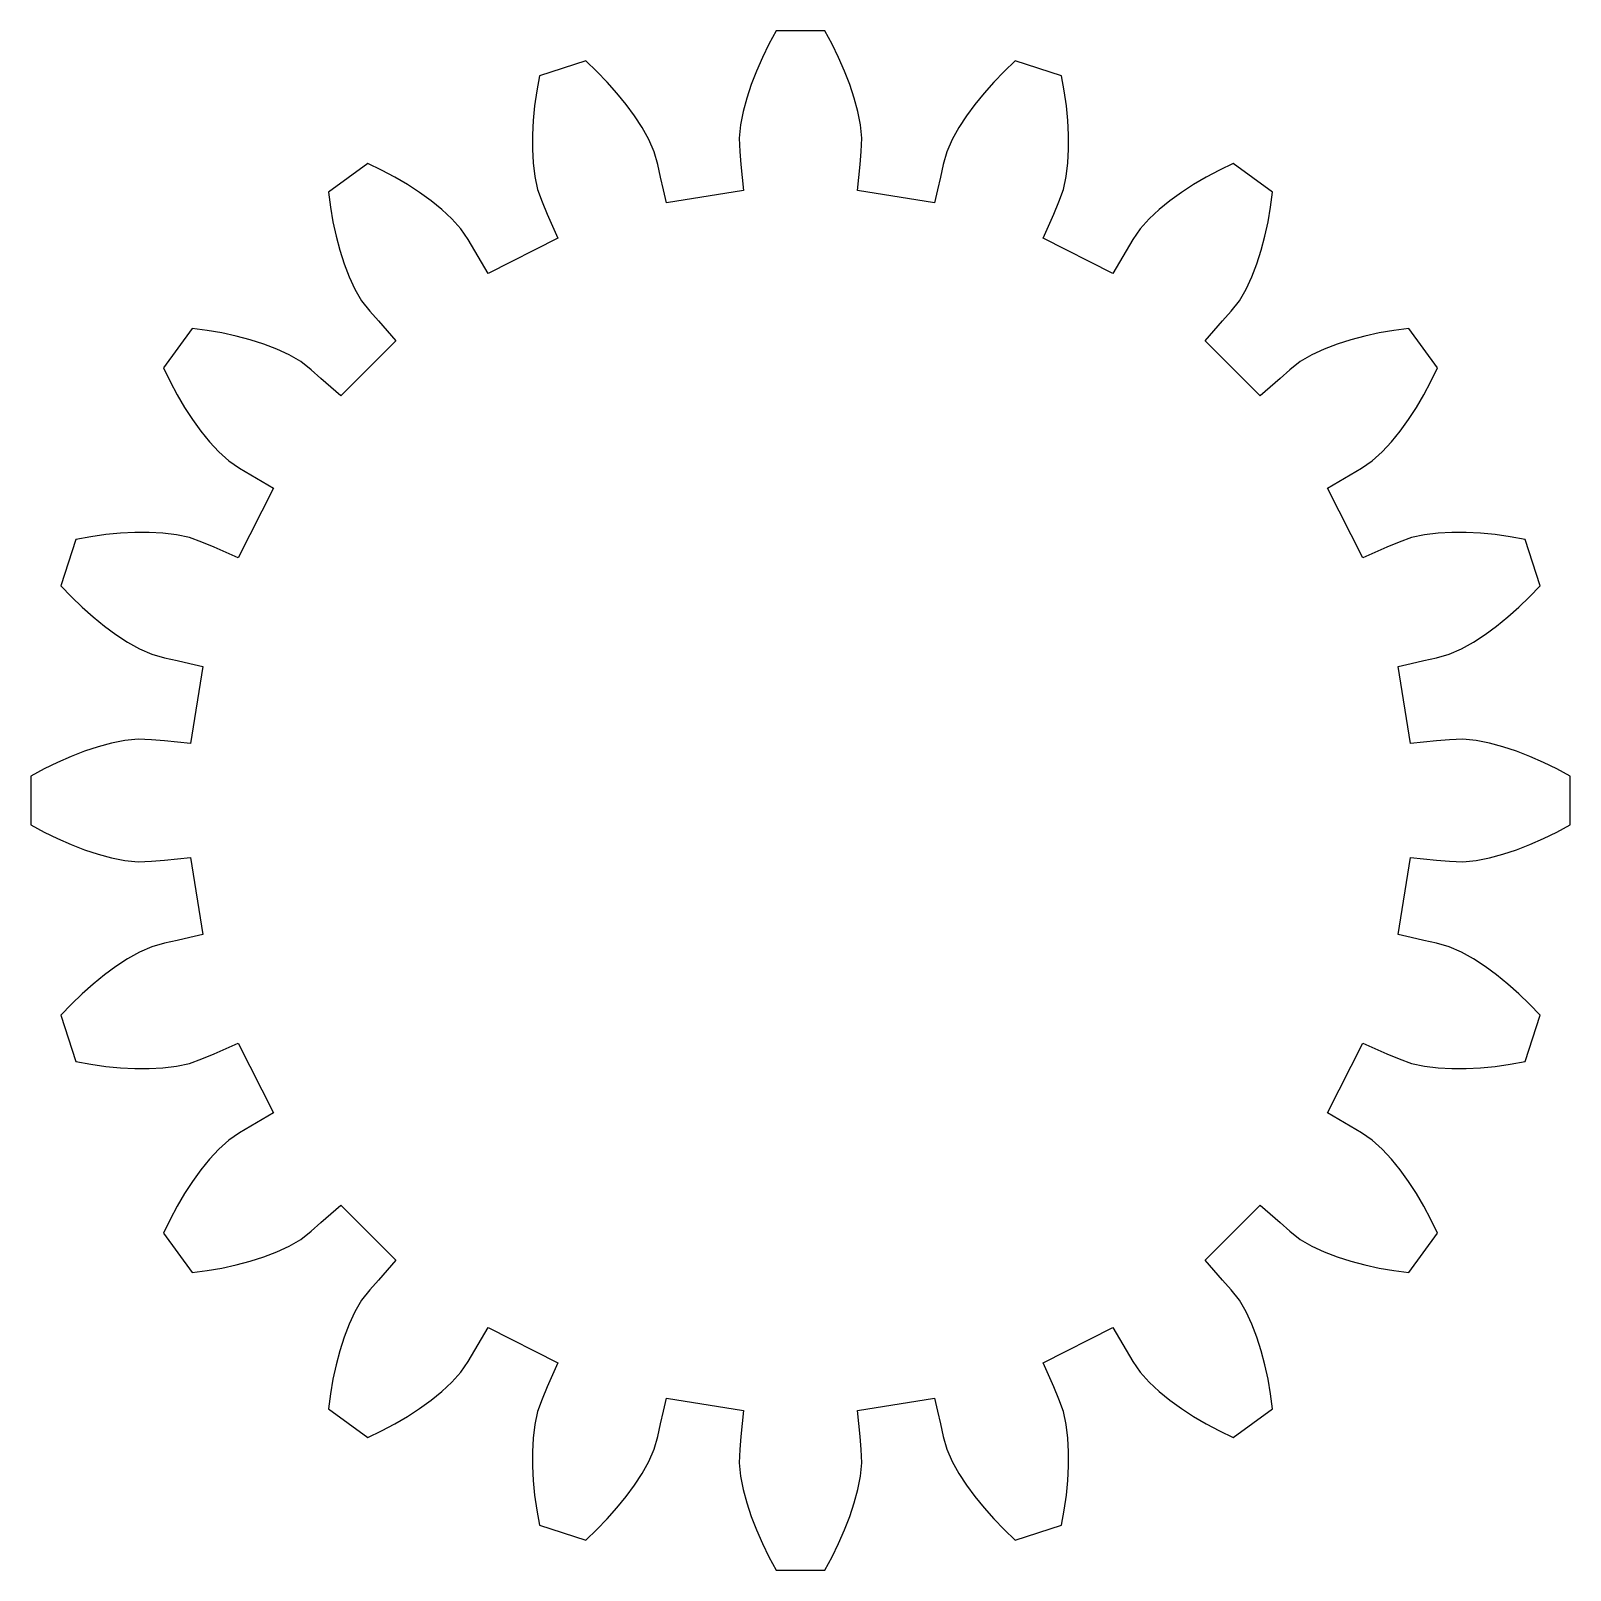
# Model space of a CAD drawing. Extents: x -12.6 to 12.6, y -12.6 to 12.6.
import ezdxf

# ---------------------------------------------------------------- set-up
doc = ezdxf.new("R2010")
doc.units = 0

msp = doc.modelspace()

# ---------------------------------------------------------------- linework, layer by layer
msp.add_lwpolyline([(10.0186, -0.938914), (10.233284, -0.959034), (10.447969, -0.979154), (10.662653, -0.999273), (10.87843, -1.007669), (11.097136, -0.98341), (11.317283, -0.939954), (11.538285, -0.881068), (11.759736, -0.808554), (11.9813, -0.7235), (12.202671, -0.626639), (12.42356, -0.518501), (12.64369, -0.39949), (12.64369, 0.39949), (12.42356, 0.518501), (12.202671, 0.626639), (11.9813, 0.7235), (11.759736, 0.808554), (11.538285, 0.881068), (11.317283, 0.939954), (11.097136, 0.98341), (10.87843, 1.007669), (10.662653, 0.999273), (10.447969, 0.979154), (10.233284, 0.959034), (10.0186, 0.938914), (9.818395, 2.202957), (10.02879, 2.250163), (10.239184, 2.297369), (10.449578, 2.344576), (10.657388, 2.40327), (10.857894, 2.493925), (11.053838, 2.603283), (11.245826, 2.727581), (11.434031, 2.864978), (11.618467, 3.014336), (11.799072, 3.174864), (11.975733, 3.345967), (12.148313, 3.527178), (11.901415, 4.287052), (11.655282, 4.332215), (11.411788, 4.366801), (11.17132, 4.390514), (10.934317, 4.402939), (10.701296, 4.403471), (10.472914, 4.391183), (10.250113, 4.364482), (10.034615, 4.31997), (9.831993, 4.245306), (9.634033, 4.15983), (9.436074, 4.074354), (9.238114, 3.988878), (8.657098, 5.129188), (8.842607, 5.239099), (9.028116, 5.34901), (9.213625, 5.458921), (9.393127, 5.578959), (9.555806, 5.727138), (9.708366, 5.891693), (9.852547, 6.069235), (9.989082, 6.258066), (10.118338, 6.457108), (10.240497, 6.665589), (10.355638, 6.882909), (10.463775, 7.108581), (9.994146, 7.754969), (9.746104, 7.721861), (9.503839, 7.679511), (9.267813, 7.627755), (9.038571, 7.566333), (8.81679, 7.494832), (8.603383, 7.412571), (8.399738, 7.318328), (8.208542, 7.209402), (8.038909, 7.075779), (7.877052, 6.933314), (7.715195, 6.790848), (7.553338, 6.648383), (6.648383, 7.553338), (6.790848, 7.715195), (6.933314, 7.877052), (7.075779, 8.038909), (7.209402, 8.208542), (7.318328, 8.399738), (7.412571, 8.603383), (7.494832, 8.81679), (7.566333, 9.038571), (7.627755, 9.267813), (7.679511, 9.503839), (7.721861, 9.746104), (7.754969, 9.994146), (7.108581, 10.463775), (6.882909, 10.355638), (6.665589, 10.240497), (6.457108, 10.118338), (6.258066, 9.989082), (6.069235, 9.852547), (5.891693, 9.708366), (5.727138, 9.555806), (5.578959, 9.393127), (5.458921, 9.213625), (5.34901, 9.028116), (5.239099, 8.842607), (5.129188, 8.657098), (3.988878, 9.238114), (4.074354, 9.436074), (4.15983, 9.634033), (4.245306, 9.831993), (4.31997, 10.034615), (4.364482, 10.250113), (4.391183, 10.472914), (4.403471, 10.701296), (4.402939, 10.934317), (4.390514, 11.17132), (4.366801, 11.411788), (4.332215, 11.655282), (4.287052, 11.901415), (3.527178, 12.148313), (3.345967, 11.975733), (3.174864, 11.799072), (3.014336, 11.618467), (2.864978, 11.434031), (2.727581, 11.245826), (2.603283, 11.053838), (2.493925, 10.857894), (2.40327, 10.657388), (2.344576, 10.449578), (2.297369, 10.239184), (2.250163, 10.02879), (2.202957, 9.818395), (0.938914, 10.0186), (0.959034, 10.233284), (0.979154, 10.447969), (0.999273, 10.662653), (1.007669, 10.87843), (0.98341, 11.097136), (0.939954, 11.317283), (0.881068, 11.538285), (0.808554, 11.759736), (0.7235, 11.9813), (0.626639, 12.202671), (0.518501, 12.42356), (0.39949, 12.64369), (-0.39949, 12.64369), (-0.518501, 12.42356), (-0.626639, 12.202671), (-0.7235, 11.9813), (-0.808554, 11.759736), (-0.881068, 11.538285), (-0.939954, 11.317283), (-0.98341, 11.097136), (-1.007669, 10.87843), (-0.999273, 10.662653), (-0.979154, 10.447969), (-0.959034, 10.233284), (-0.938914, 10.0186), (-2.202957, 9.818395), (-2.250163, 10.02879), (-2.297369, 10.239184), (-2.344576, 10.449578), (-2.40327, 10.657388), (-2.493925, 10.857894), (-2.603283, 11.053838), (-2.727581, 11.245826), (-2.864978, 11.434031), (-3.014336, 11.618467), (-3.174864, 11.799072), (-3.345967, 11.975733), (-3.527178, 12.148313), (-4.287052, 11.901415), (-4.332215, 11.655282), (-4.366801, 11.411788), (-4.390514, 11.17132), (-4.402939, 10.934317), (-4.403471, 10.701296), (-4.391183, 10.472914), (-4.364482, 10.250113), (-4.31997, 10.034615), (-4.245306, 9.831993), (-4.15983, 9.634033), (-4.074354, 9.436074), (-3.988878, 9.238114), (-5.129188, 8.657098), (-5.239099, 8.842607), (-5.34901, 9.028116), (-5.458921, 9.213625), (-5.578959, 9.393127), (-5.727138, 9.555806), (-5.891693, 9.708366), (-6.069235, 9.852547), (-6.258066, 9.989082), (-6.457108, 10.118338), (-6.665589, 10.240497), (-6.882909, 10.355638), (-7.108581, 10.463775), (-7.754969, 9.994146), (-7.721861, 9.746104), (-7.679511, 9.503839), (-7.627755, 9.267813), (-7.566333, 9.038571), (-7.494832, 8.81679), (-7.412571, 8.603383), (-7.318328, 8.399738), (-7.209402, 8.208542), (-7.075779, 8.038909), (-6.933314, 7.877052), (-6.790848, 7.715195), (-6.648383, 7.553338), (-7.553338, 6.648383), (-7.715195, 6.790848), (-7.877052, 6.933314), (-8.038909, 7.075779), (-8.208542, 7.209402), (-8.399738, 7.318328), (-8.603383, 7.412571), (-8.81679, 7.494832), (-9.038571, 7.566333), (-9.267813, 7.627755), (-9.503839, 7.679511), (-9.746104, 7.721861), (-9.994146, 7.754969), (-10.463775, 7.108581), (-10.355638, 6.882909), (-10.240497, 6.665589), (-10.118338, 6.457108), (-9.989082, 6.258066), (-9.852547, 6.069235), (-9.708366, 5.891693), (-9.555806, 5.727138), (-9.393127, 5.578959), (-9.213625, 5.458921), (-9.028116, 5.34901), (-8.842607, 5.239099), (-8.657098, 5.129188), (-9.238114, 3.988878), (-9.436074, 4.074354), (-9.634033, 4.15983), (-9.831993, 4.245306), (-10.034615, 4.31997), (-10.250113, 4.364482), (-10.472914, 4.391183), (-10.701296, 4.403471), (-10.934317, 4.402939), (-11.17132, 4.390514), (-11.411788, 4.366801), (-11.655282, 4.332215), (-11.901415, 4.287052), (-12.148313, 3.527178), (-11.975733, 3.345967), (-11.799072, 3.174864), (-11.618467, 3.014336), (-11.434031, 2.864978), (-11.245826, 2.727581), (-11.053838, 2.603283), (-10.857894, 2.493925), (-10.657388, 2.40327), (-10.449578, 2.344576), (-10.239184, 2.297369), (-10.02879, 2.250163), (-9.818395, 2.202957), (-10.0186, 0.938914), (-10.233284, 0.959034), (-10.447969, 0.979154), (-10.662653, 0.999273), (-10.87843, 1.007669), (-11.097136, 0.98341), (-11.317283, 0.939954), (-11.538285, 0.881068), (-11.759736, 0.808554), (-11.9813, 0.7235), (-12.202671, 0.626639), (-12.42356, 0.518501), (-12.64369, 0.39949), (-12.64369, -0.39949), (-12.42356, -0.518501), (-12.202671, -0.626639), (-11.9813, -0.7235), (-11.759736, -0.808554), (-11.538285, -0.881068), (-11.317283, -0.939954), (-11.097136, -0.98341), (-10.87843, -1.007669), (-10.662653, -0.999273), (-10.447969, -0.979154), (-10.233284, -0.959034), (-10.0186, -0.938914), (-9.818395, -2.202957), (-10.02879, -2.250163), (-10.239184, -2.297369), (-10.449578, -2.344576), (-10.657388, -2.40327), (-10.857894, -2.493925), (-11.053838, -2.603283), (-11.245826, -2.727581), (-11.434031, -2.864978), (-11.618467, -3.014336), (-11.799072, -3.174864), (-11.975733, -3.345967), (-12.148313, -3.527178), (-11.901415, -4.287052), (-11.655282, -4.332215), (-11.411788, -4.366801), (-11.17132, -4.390514), (-10.934317, -4.402939), (-10.701296, -4.403471), (-10.472914, -4.391183), (-10.250113, -4.364482), (-10.034615, -4.31997), (-9.831993, -4.245306), (-9.634033, -4.15983), (-9.436074, -4.074354), (-9.238114, -3.988878), (-8.657098, -5.129188), (-8.842607, -5.239099), (-9.028116, -5.34901), (-9.213625, -5.458921), (-9.393127, -5.578959), (-9.555806, -5.727138), (-9.708366, -5.891693), (-9.852547, -6.069235), (-9.989082, -6.258066), (-10.118338, -6.457108), (-10.240497, -6.665589), (-10.355638, -6.882909), (-10.463775, -7.108581), (-9.994146, -7.754969), (-9.746104, -7.721861), (-9.503839, -7.679511), (-9.267813, -7.627755), (-9.038571, -7.566333), (-8.81679, -7.494832), (-8.603383, -7.412571), (-8.399738, -7.318328), (-8.208542, -7.209402), (-8.038909, -7.075779), (-7.877052, -6.933314), (-7.715195, -6.790848), (-7.553338, -6.648383), (-6.648383, -7.553338), (-6.790848, -7.715195), (-6.933314, -7.877052), (-7.075779, -8.038909), (-7.209402, -8.208542), (-7.318328, -8.399738), (-7.412571, -8.603383), (-7.494832, -8.81679), (-7.566333, -9.038571), (-7.627755, -9.267813), (-7.679511, -9.503839), (-7.721861, -9.746104), (-7.754969, -9.994146), (-7.108581, -10.463775), (-6.882909, -10.355638), (-6.665589, -10.240497), (-6.457108, -10.118338), (-6.258066, -9.989082), (-6.069235, -9.852547), (-5.891693, -9.708366), (-5.727138, -9.555806), (-5.578959, -9.393127), (-5.458921, -9.213625), (-5.34901, -9.028116), (-5.239099, -8.842607), (-5.129188, -8.657098), (-3.988878, -9.238114), (-4.074354, -9.436074), (-4.15983, -9.634033), (-4.245306, -9.831993), (-4.31997, -10.034615), (-4.364482, -10.250113), (-4.391183, -10.472914), (-4.403471, -10.701296), (-4.402939, -10.934317), (-4.390514, -11.17132), (-4.366801, -11.411788), (-4.332215, -11.655282), (-4.287052, -11.901415), (-3.527178, -12.148313), (-3.345967, -11.975733), (-3.174864, -11.799072), (-3.014336, -11.618467), (-2.864978, -11.434031), (-2.727581, -11.245826), (-2.603283, -11.053838), (-2.493925, -10.857894), (-2.40327, -10.657388), (-2.344576, -10.449578), (-2.297369, -10.239184), (-2.250163, -10.02879), (-2.202957, -9.818395), (-0.938914, -10.0186), (-0.959034, -10.233284), (-0.979154, -10.447969), (-0.999273, -10.662653), (-1.007669, -10.87843), (-0.98341, -11.097136), (-0.939954, -11.317283), (-0.881068, -11.538285), (-0.808554, -11.759736), (-0.7235, -11.9813), (-0.626639, -12.202671), (-0.518501, -12.42356), (-0.39949, -12.64369), (0.39949, -12.64369), (0.518501, -12.42356), (0.626639, -12.202671), (0.7235, -11.9813), (0.808554, -11.759736), (0.881068, -11.538285), (0.939954, -11.317283), (0.98341, -11.097136), (1.007669, -10.87843), (0.999273, -10.662653), (0.979154, -10.447969), (0.959034, -10.233284), (0.938914, -10.0186), (2.202957, -9.818395), (2.250163, -10.02879), (2.297369, -10.239184), (2.344576, -10.449578), (2.40327, -10.657388), (2.493925, -10.857894), (2.603283, -11.053838), (2.727581, -11.245826), (2.864978, -11.434031), (3.014336, -11.618467), (3.174864, -11.799072), (3.345967, -11.975733), (3.527178, -12.148313), (4.287052, -11.901415), (4.332215, -11.655282), (4.366801, -11.411788), (4.390514, -11.17132), (4.402939, -10.934317), (4.403471, -10.701296), (4.391183, -10.472914), (4.364482, -10.250113), (4.31997, -10.034615), (4.245306, -9.831993), (4.15983, -9.634033), (4.074354, -9.436074), (3.988878, -9.238114), (5.129188, -8.657098), (5.239099, -8.842607), (5.34901, -9.028116), (5.458921, -9.213625), (5.578959, -9.393127), (5.727138, -9.555806), (5.891693, -9.708366), (6.069235, -9.852547), (6.258066, -9.989082), (6.457108, -10.118338), (6.665589, -10.240497), (6.882909, -10.355638), (7.108581, -10.463775), (7.754969, -9.994146), (7.721861, -9.746104), (7.679511, -9.503839), (7.627755, -9.267813), (7.566333, -9.038571), (7.494832, -8.81679), (7.412571, -8.603383), (7.318328, -8.399738), (7.209402, -8.208542), (7.075779, -8.038909), (6.933314, -7.877052), (6.790848, -7.715195), (6.648383, -7.553338), (7.553338, -6.648383), (7.715195, -6.790848), (7.877052, -6.933314), (8.038909, -7.075779), (8.208542, -7.209402), (8.399738, -7.318328), (8.603383, -7.412571), (8.81679, -7.494832), (9.038571, -7.566333), (9.267813, -7.627755), (9.503839, -7.679511), (9.746104, -7.721861), (9.994146, -7.754969), (10.463775, -7.108581), (10.355638, -6.882909), (10.240497, -6.665589), (10.118338, -6.457108), (9.989082, -6.258066), (9.852547, -6.069235), (9.708366, -5.891693), (9.555806, -5.727138), (9.393127, -5.578959), (9.213625, -5.458921), (9.028116, -5.34901), (8.842607, -5.239099), (8.657098, -5.129188), (9.238114, -3.988878), (9.436074, -4.074354), (9.634033, -4.15983), (9.831993, -4.245306), (10.034615, -4.31997), (10.250113, -4.364482), (10.472914, -4.391183), (10.701296, -4.403471), (10.934317, -4.402939), (11.17132, -4.390514), (11.411788, -4.366801), (11.655282, -4.332215), (11.901415, -4.287052), (12.148313, -3.527178), (11.975733, -3.345967), (11.799072, -3.174864), (11.618467, -3.014336), (11.434031, -2.864978), (11.245826, -2.727581), (11.053838, -2.603283), (10.857894, -2.493925), (10.657388, -2.40327), (10.449578, -2.344576), (10.239184, -2.297369), (10.02879, -2.250163), (9.818395, -2.202957)], close=True)

doc.saveas('drawing.dxf')
